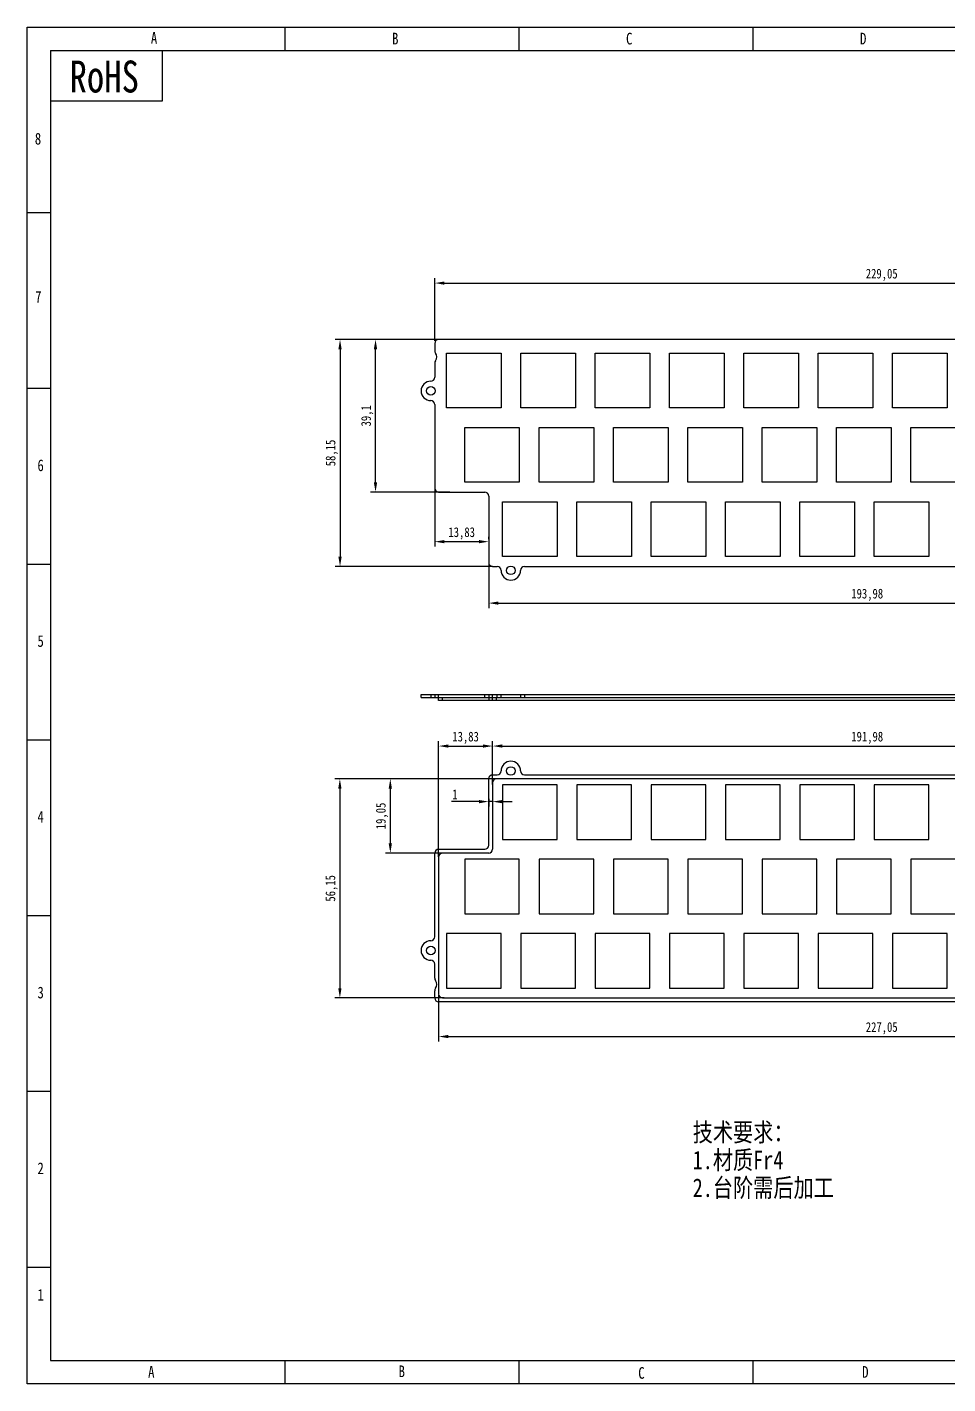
# Model space of a CAD drawing. Header units: inches. Extents: x -656 to -164, y -682 to -335.
# Drawn here: x -656 to -420.1, y -682.3 to -334.7 of the extents above; entities that cross this region are included whole.
import ezdxf

# ---------------------------------------------------------------- set-up
doc = ezdxf.new("R2010")
doc.units = ezdxf.units.IN
doc.header["$LTSCALE"] = 1.21
doc.header["$MEASUREMENT"] = 0
doc.header["$PDMODE"] = 3
doc.header["$PDSIZE"] = 0.3125
doc.layers.get('0').update_dxf_attribs({"linetype": 'CONTINUOUS'})
doc.layers.get('Defpoints').update_dxf_attribs({"linetype": 'CONTINUOUS'})
doc.layers.add('尺寸', color=3, linetype='CONTINUOUS')
doc.layers.add('文字', color=3, linetype='CONTINUOUS')
doc.styles.get("Standard").update_dxf_attribs({"font": 'txt', "width": 0.8})
doc.dimstyles.new('Annotative', dxfattribs={"dimscale": 0, "dimtxt": 2.5, "dimasz": 2.5, "dimexe": 1.25, "dimexo": 0.625, "dimtad": 1, "dimtxsty": 'Standard', "dimcen": 2.5, "dimazin": 2, "dimtfac": 1, "dimtmove": 0, "dimatfit": 3, "dimfxl": 1, "dimarcsym": 0})

# ---------------------------------------------------------------- blocks, each defined once
blk = doc.blocks.new('*D1')
at = {"layer": 'Defpoints', "color": 0, "transparency": 16777216}
for p in [(-322.48, -400.29), (-551.53, -415.75), (-322.48, -416.75)]:
    blk.add_point(p, dxfattribs=at)
at = {"layer": '尺寸', "color": 0, "lineweight": -2, "transparency": 16777216}
for p, q in [((-551.53, -415.12), (-551.53, -399.04)), ((-322.48, -416.12), (-322.48, -399.04)), ((-549.03, -400.29), (-324.98, -400.29))]:
    blk.add_line(p, q, dxfattribs=at)
at = {"layer": '尺寸', "color": 0, "transparency": 16777216}
for points in [[(-549.03, -399.88), (-549.03, -400.71), (-551.53, -400.29)], [(-324.98, -399.88), (-324.98, -400.71), (-322.48, -400.29)]]:
    blk.add_solid(points, dxfattribs=at)
at = {"layer": '尺寸', "color": 0, "transparency": 16777216, "insert": (-437, -398.18), "char_height": 2.5, "attachment_point": 5}
blk.add_mtext('229,05', dxfattribs=at)
blk = doc.blocks.new('*D2')
at = {"layer": 'Defpoints', "color": 0, "transparency": 16777216}
for p in [(-537.7, -467.88), (-343.73, -469.13), (-343.73, -482.29)]:
    blk.add_point(p, dxfattribs=at)
at = {"layer": '尺寸', "color": 0, "lineweight": -2, "transparency": 16777216}
for p, q in [((-537.7, -468.51), (-537.7, -483.54)), ((-343.73, -469.76), (-343.73, -483.54)), ((-535.2, -482.29), (-346.23, -482.29))]:
    blk.add_line(p, q, dxfattribs=at)
at = {"layer": '尺寸', "color": 0, "transparency": 16777216}
for points in [[(-535.2, -481.87), (-535.2, -482.7), (-537.7, -482.29)], [(-346.23, -481.87), (-346.23, -482.7), (-343.73, -482.29)]]:
    blk.add_solid(points, dxfattribs=at)
at = {"layer": '尺寸', "color": 0, "transparency": 16777216, "insert": (-440.72, -480.17), "char_height": 2.5, "attachment_point": 5}
blk.add_mtext('193,98', dxfattribs=at)
blk = doc.blocks.new('*D3')
at = {"layer": 'Defpoints', "color": 0, "transparency": 16777216}
for p in [(-547.83, -414.75), (-575.79, -472.9), (-536.11, -472.9)]:
    blk.add_point(p, dxfattribs=at)
at = {"layer": '尺寸', "color": 0, "lineweight": -2, "transparency": 16777216}
for p, q in [((-548.45, -414.75), (-577.04, -414.75)), ((-575.79, -417.25), (-575.79, -470.4)), ((-536.74, -472.9), (-577.04, -472.9))]:
    blk.add_line(p, q, dxfattribs=at)
at = {"layer": '尺寸', "color": 0, "transparency": 16777216}
for points in [[(-576.21, -417.25), (-575.37, -417.25), (-575.79, -414.75)], [(-576.21, -470.4), (-575.37, -470.4), (-575.79, -472.9)]]:
    blk.add_solid(points, dxfattribs=at)
at = {"layer": '尺寸', "color": 0, "transparency": 16777216, "insert": (-577.9, -443.82), "char_height": 2.5, "attachment_point": 5, "rotation": 90}
blk.add_mtext('58,15', dxfattribs=at)
blk = doc.blocks.new('*D4')
at = {"layer": 'Defpoints', "color": 0, "transparency": 16777216}
for p in [(-566.7, -414.75), (-548.45, -414.75), (-547.05, -453.85)]:
    blk.add_point(p, dxfattribs=at)
at = {"layer": '尺寸', "color": 0, "lineweight": -2, "transparency": 16777216}
for p, q in [((-549.08, -414.75), (-567.95, -414.75)), ((-566.7, -451.35), (-566.7, -417.25)), ((-547.67, -453.85), (-567.95, -453.85))]:
    blk.add_line(p, q, dxfattribs=at)
at = {"layer": '尺寸', "color": 0, "transparency": 16777216}
for points in [[(-567.12, -417.25), (-566.28, -417.25), (-566.7, -414.75)], [(-567.12, -451.35), (-566.28, -451.35), (-566.7, -453.85)]]:
    blk.add_solid(points, dxfattribs=at)
at = {"layer": '尺寸', "color": 0, "transparency": 16777216, "insert": (-568.81, -434.3), "char_height": 2.5, "attachment_point": 5, "rotation": 90}
blk.add_mtext('39,1', dxfattribs=at)
blk = doc.blocks.new('*D10')
at = {"layer": 'Defpoints', "color": 0, "transparency": 16777216}
for p in [(-537.7, -531.82), (-536.7, -531.82), (-536.7, -533.15)]:
    blk.add_point(p, dxfattribs=at)
at = {"layer": '尺寸', "color": 0, "lineweight": -2, "transparency": 16777216}
for p, q in [((-540.2, -533.15), (-547.21, -533.15)), ((-537.7, -532.44), (-537.7, -534.4)), ((-536.7, -533.15), (-537.7, -533.15)), ((-536.7, -532.44), (-536.7, -534.4)), ((-534.2, -533.15), (-531.7, -533.15))]:
    blk.add_line(p, q, dxfattribs=at)
at = {"layer": '尺寸', "color": 0, "transparency": 16777216}
for points in [[(-540.2, -532.73), (-540.2, -533.57), (-537.7, -533.15)], [(-534.2, -532.73), (-534.2, -533.57), (-536.7, -533.15)]]:
    blk.add_solid(points, dxfattribs=at)
at = {"layer": '尺寸', "color": 0, "transparency": 16777216, "insert": (-546.35, -531.28), "char_height": 2.5, "attachment_point": 5}
blk.add_mtext('1', dxfattribs=at)
blk = doc.blocks.new('*D15')
at = {"layer": 'Defpoints', "color": 0, "transparency": 16777216}
for p in [(-344.73, -518.91), (-536.7, -529.42), (-344.73, -529.73)]:
    blk.add_point(p, dxfattribs=at)
at = {"layer": '尺寸', "color": 0, "lineweight": -2, "transparency": 16777216}
for p, q in [((-536.7, -528.79), (-536.7, -517.66)), ((-344.73, -529.11), (-344.73, -517.66)), ((-534.2, -518.91), (-347.23, -518.91))]:
    blk.add_line(p, q, dxfattribs=at)
at = {"layer": '尺寸', "color": 0, "transparency": 16777216}
for points in [[(-534.2, -518.49), (-534.2, -519.33), (-536.7, -518.91)], [(-347.23, -518.49), (-347.23, -519.33), (-344.73, -518.91)]]:
    blk.add_solid(points, dxfattribs=at)
at = {"layer": '尺寸', "color": 0, "transparency": 16777216, "insert": (-440.72, -516.8), "char_height": 2.5, "attachment_point": 5}
blk.add_mtext('191,98', dxfattribs=at)
blk = doc.blocks.new('*D16')
at = {"layer": 'Defpoints', "color": 0, "transparency": 16777216}
for p in [(-323.48, -580.5), (-550.53, -582.07), (-323.48, -593.34)]:
    blk.add_point(p, dxfattribs=at)
at = {"layer": '尺寸', "color": 0, "lineweight": -2, "transparency": 16777216}
for p, q in [((-550.53, -582.7), (-550.53, -594.59)), ((-323.48, -581.12), (-323.48, -594.59)), ((-548.03, -593.34), (-325.98, -593.34))]:
    blk.add_line(p, q, dxfattribs=at)
at = {"layer": '尺寸', "color": 0, "transparency": 16777216}
for points in [[(-548.03, -592.92), (-548.03, -593.76), (-550.53, -593.34)], [(-325.98, -592.92), (-325.98, -593.76), (-323.48, -593.34)]]:
    blk.add_solid(points, dxfattribs=at)
at = {"layer": '尺寸', "color": 0, "transparency": 16777216, "insert": (-437, -591.23), "char_height": 2.5, "attachment_point": 5}
blk.add_mtext('227,05', dxfattribs=at)
blk = doc.blocks.new('*D17')
at = {"layer": 'Defpoints', "color": 0, "transparency": 16777216}
for p in [(-535.01, -527.3), (-575.83, -583.45), (-548.48, -583.45)]:
    blk.add_point(p, dxfattribs=at)
at = {"layer": '尺寸', "color": 0, "lineweight": -2, "transparency": 16777216}
for p, q in [((-535.63, -527.3), (-577.08, -527.3)), ((-575.83, -529.8), (-575.83, -580.95)), ((-549.1, -583.45), (-577.08, -583.45))]:
    blk.add_line(p, q, dxfattribs=at)
at = {"layer": '尺寸', "color": 0, "transparency": 16777216}
for points in [[(-576.25, -529.8), (-575.41, -529.8), (-575.83, -527.3)], [(-576.25, -580.95), (-575.41, -580.95), (-575.83, -583.45)]]:
    blk.add_solid(points, dxfattribs=at)
at = {"layer": '尺寸', "color": 0, "transparency": 16777216, "insert": (-577.94, -555.37), "char_height": 2.5, "attachment_point": 5, "rotation": 90}
blk.add_mtext('56,15', dxfattribs=at)
blk = doc.blocks.new('*D18')
at = {"layer": 'Defpoints', "color": 0, "transparency": 16777216}
for p in [(-562.9, -527.3), (-532.77, -527.3), (-546.07, -546.35)]:
    blk.add_point(p, dxfattribs=at)
at = {"layer": '尺寸', "color": 0, "lineweight": -2, "transparency": 16777216}
for p, q in [((-533.39, -527.3), (-564.15, -527.3)), ((-562.9, -543.85), (-562.9, -529.8)), ((-546.7, -546.35), (-564.15, -546.35))]:
    blk.add_line(p, q, dxfattribs=at)
at = {"layer": '尺寸', "color": 0, "transparency": 16777216}
for points in [[(-563.32, -529.8), (-562.49, -529.8), (-562.9, -527.3)], [(-563.32, -543.85), (-562.49, -543.85), (-562.9, -546.35)]]:
    blk.add_solid(points, dxfattribs=at)
at = {"layer": '尺寸', "color": 0, "transparency": 16777216, "insert": (-565.02, -536.82), "char_height": 2.5, "attachment_point": 5, "rotation": 90}
blk.add_mtext('19,05', dxfattribs=at)
blk = doc.blocks.new('*D23')
at = {"layer": 'Defpoints', "color": 0, "transparency": 16777216}
for p in [(-536.7, -518.91), (-536.7, -528.79), (-550.53, -547.9)]:
    blk.add_point(p, dxfattribs=at)
at = {"layer": '尺寸', "color": 0, "lineweight": -2, "transparency": 16777216}
for p, q in [((-550.53, -547.28), (-550.53, -517.66)), ((-536.7, -528.17), (-536.7, -517.66)), ((-548.03, -518.91), (-539.2, -518.91))]:
    blk.add_line(p, q, dxfattribs=at)
at = {"layer": '尺寸', "color": 0, "transparency": 16777216}
for points in [[(-548.03, -518.49), (-548.03, -519.33), (-550.53, -518.91)], [(-539.2, -518.49), (-539.2, -519.33), (-536.7, -518.91)]]:
    blk.add_solid(points, dxfattribs=at)
at = {"layer": '尺寸', "color": 0, "transparency": 16777216, "insert": (-543.62, -516.8), "char_height": 2.5, "attachment_point": 5}
blk.add_mtext('13,83', dxfattribs=at)
blk = doc.blocks.new('*D27')
at = {"layer": 'Defpoints', "color": 0, "transparency": 16777216}
for p in [(-551.53, -450.81), (-537.7, -466.54), (-537.7, -466.54)]:
    blk.add_point(p, dxfattribs=at)
at = {"layer": '尺寸', "color": 0, "lineweight": -2, "transparency": 16777216}
for p, q in [((-551.53, -451.44), (-551.53, -467.79)), ((-537.7, -465.92), (-537.7, -465.29)), ((-549.03, -466.54), (-540.2, -466.54))]:
    blk.add_line(p, q, dxfattribs=at)
at = {"layer": '尺寸', "color": 0, "transparency": 16777216}
for points in [[(-549.03, -466.12), (-549.03, -466.96), (-551.53, -466.54)], [(-540.2, -466.12), (-540.2, -466.96), (-537.7, -466.54)]]:
    blk.add_solid(points, dxfattribs=at)
at = {"layer": '尺寸', "color": 0, "transparency": 16777216, "insert": (-544.62, -464.43), "char_height": 2.5, "attachment_point": 5}
blk.add_mtext('13,83', dxfattribs=at)

msp = doc.modelspace()

# ---------------------------------------------------------------- linework, layer by layer
at = {"color": 0}
for p, q in [((-655.956, -682.329), (-655.956, -334.712)), ((-655.956, -334.712), (-164.326, -334.712)), ((-589.962, -334.712), (-589.962, -340.707)), ((-530.014, -334.712), (-530.014, -340.707)), ((-470.065, -334.712), (-470.065, -340.707)), ((-649.961, -340.707), (-649.961, -676.334)), ((-649.961, -340.707), (-170.321, -340.707)), ((-621.28, -353.606), (-621.28, -340.707)), ((-649.961, -353.606), (-621.28, -353.606)), ((-655.956, -382.221), (-649.961, -382.221)), ((-655.956, -427.247), (-649.961, -427.247)), ((-655.956, -472.276), (-649.961, -472.276)), ((-655.956, -517.306), (-649.961, -517.306)), ((-655.956, -562.335), (-649.961, -562.335)), ((-655.956, -607.364), (-649.961, -607.364)), ((-655.956, -652.393), (-649.961, -652.393)), ((-649.961, -676.334), (-473.953, -676.334)), ((-589.962, -676.334), (-589.962, -682.329)), ((-530.014, -676.334), (-530.014, -682.329)), ((-473.953, -676.334), (-210.342, -676.334)), ((-470.065, -676.334), (-470.065, -682.329)), ((-470.065, -682.329), (-655.956, -682.329)), ((-230.27, -682.329), (-470.065, -682.329))]:
    msp.add_line(p, q, dxfattribs=at)
at = {"color": 7, "linetype": 'Continuous'}
for p, q in [((-551.529, -415.746), (-551.529, -417.603)), ((-329.489, -414.746), (-550.529, -414.746)), ((-548.529, -432.271), (-548.529, -418.271)), ((-548.529, -418.271), (-534.529, -418.271)), ((-534.529, -418.271), (-534.529, -432.271)), ((-529.479, -432.271), (-529.479, -418.271)), ((-529.479, -418.271), (-515.479, -418.271)), ((-515.479, -418.271), (-515.479, -432.271)), ((-510.429, -432.271), (-510.429, -418.271)), ((-510.429, -418.271), (-496.429, -418.271)), ((-496.429, -418.271), (-496.429, -432.271)), ((-491.379, -432.271), (-491.379, -418.271)), ((-491.379, -418.271), (-477.379, -418.271)), ((-477.379, -418.271), (-477.379, -432.271)), ((-472.329, -432.271), (-472.329, -418.271)), ((-472.329, -418.271), (-458.329, -418.271)), ((-458.329, -418.271), (-458.329, -432.271)), ((-453.279, -432.271), (-453.279, -418.271)), ((-453.279, -418.271), (-439.279, -418.271)), ((-439.279, -418.271), (-439.279, -432.271)), ((-434.229, -432.271), (-434.229, -418.271)), ((-434.229, -418.271), (-420.229, -418.271)), ((-420.229, -418.271), (-420.229, -432.271)), ((-551.529, -420.838), (-551.529, -424.415)), ((-551.529, -431.415), (-551.529, -452.846)), ((-534.529, -432.271), (-548.529, -432.271)), ((-515.479, -432.271), (-529.479, -432.271)), ((-496.429, -432.271), (-510.429, -432.271)), ((-477.379, -432.271), (-491.379, -432.271)), ((-458.329, -432.271), (-472.329, -432.271)), ((-439.279, -432.271), (-453.279, -432.271)), ((-420.229, -432.271), (-434.229, -432.271)), ((-543.849, -451.321), (-543.849, -437.321)), ((-543.849, -437.321), (-529.849, -437.321)), ((-529.849, -437.321), (-529.849, -451.321)), ((-524.799, -451.321), (-524.799, -437.321)), ((-524.799, -437.321), (-510.799, -437.321)), ((-510.799, -437.321), (-510.799, -451.321)), ((-505.749, -451.321), (-505.749, -437.321)), ((-505.749, -437.321), (-491.749, -437.321)), ((-491.749, -437.321), (-491.749, -451.321)), ((-486.699, -451.321), (-486.699, -437.321)), ((-486.699, -437.321), (-472.699, -437.321)), ((-472.699, -437.321), (-472.699, -451.321)), ((-467.649, -451.321), (-467.649, -437.321)), ((-467.649, -437.321), (-453.649, -437.321)), ((-453.649, -437.321), (-453.649, -451.321)), ((-448.599, -451.321), (-448.599, -437.321)), ((-448.599, -437.321), (-434.599, -437.321)), ((-434.599, -437.321), (-434.599, -451.321)), ((-429.549, -451.321), (-429.549, -437.321)), ((-429.549, -437.321), (-415.549, -437.321)), ((-529.849, -451.321), (-543.849, -451.321)), ((-510.799, -451.321), (-524.799, -451.321)), ((-491.749, -451.321), (-505.749, -451.321)), ((-472.699, -451.321), (-486.699, -451.321)), ((-453.649, -451.321), (-467.649, -451.321)), ((-434.599, -451.321), (-448.599, -451.321)), ((-415.549, -451.321), (-429.549, -451.321)), ((-550.529, -453.846), (-538.704, -453.846)), ((-537.704, -454.846), (-537.704, -471.896)), ((-534.179, -470.371), (-534.179, -456.371)), ((-534.179, -456.371), (-520.179, -456.371)), ((-520.179, -456.371), (-520.179, -470.371)), ((-515.129, -470.371), (-515.129, -456.371)), ((-515.129, -456.371), (-501.129, -456.371)), ((-501.129, -456.371), (-501.129, -470.371)), ((-496.079, -470.371), (-496.079, -456.371)), ((-496.079, -456.371), (-482.079, -456.371)), ((-482.079, -456.371), (-482.079, -470.371)), ((-477.029, -470.371), (-477.029, -456.371)), ((-477.029, -456.371), (-463.029, -456.371)), ((-463.029, -456.371), (-463.029, -470.371)), ((-457.979, -470.371), (-457.979, -456.371)), ((-457.979, -456.371), (-443.979, -456.371)), ((-443.979, -456.371), (-443.979, -470.371)), ((-438.929, -470.371), (-438.929, -456.371)), ((-438.929, -456.371), (-424.929, -456.371)), ((-424.929, -456.371), (-424.929, -470.371)), ((-520.179, -470.371), (-534.179, -470.371)), ((-501.129, -470.371), (-515.129, -470.371)), ((-482.079, -470.371), (-496.079, -470.371)), ((-463.029, -470.371), (-477.029, -470.371)), ((-443.979, -470.371), (-457.979, -470.371)), ((-424.929, -470.371), (-438.929, -470.371)), ((-536.704, -472.896), (-535.524, -472.896)), ((-528.524, -472.896), (-344.729, -472.896)), ((-555.029, -506.454), (-555.029, -505.704)), ((-555.029, -505.704), (-319.434, -505.704)), ((-555.029, -506.454), (-319.434, -506.454)), ((-552.529, -505.704), (-552.529, -506.454)), ((-551.529, -505.704), (-551.529, -506.454)), ((-550.529, -507.204), (-550.529, -505.704)), ((-323.479, -507.204), (-550.529, -507.204)), ((-549.529, -507.204), (-549.529, -506.454)), ((-538.704, -506.454), (-538.704, -505.704)), ((-537.704, -505.704), (-537.704, -507.204)), ((-536.704, -507.204), (-536.704, -505.704)), ((-535.704, -507.204), (-535.704, -506.454)), ((-535.524, -506.454), (-535.524, -505.704)), ((-534.524, -506.454), (-534.524, -505.704)), ((-529.524, -505.704), (-529.524, -506.454)), ((-528.524, -505.704), (-528.524, -506.454)), ((-537.704, -544.347), (-537.704, -527.297)), ((-536.704, -526.297), (-535.524, -526.297)), ((-536.704, -528.297), (-536.704, -545.347)), ((-345.729, -527.297), (-535.704, -527.297)), ((-528.524, -526.297), (-344.729, -526.297)), ((-534.179, -528.822), (-534.179, -542.822)), ((-520.179, -528.822), (-534.179, -528.822)), ((-520.179, -542.822), (-520.179, -528.822)), ((-515.129, -528.822), (-515.129, -542.822)), ((-501.129, -528.822), (-515.129, -528.822)), ((-501.129, -542.822), (-501.129, -528.822)), ((-496.079, -528.822), (-496.079, -542.822)), ((-482.079, -528.822), (-496.079, -528.822)), ((-482.079, -542.822), (-482.079, -528.822)), ((-477.029, -528.822), (-477.029, -542.822)), ((-463.029, -528.822), (-477.029, -528.822)), ((-463.029, -542.822), (-463.029, -528.822)), ((-457.979, -528.822), (-457.979, -542.822)), ((-443.979, -528.822), (-457.979, -528.822)), ((-443.979, -542.822), (-443.979, -528.822)), ((-438.929, -528.822), (-438.929, -542.822)), ((-424.929, -528.822), (-438.929, -528.822)), ((-424.929, -542.822), (-424.929, -528.822)), ((-550.529, -545.347), (-538.704, -545.347)), ((-534.179, -542.822), (-520.179, -542.822)), ((-515.129, -542.822), (-501.129, -542.822)), ((-496.079, -542.822), (-482.079, -542.822)), ((-477.029, -542.822), (-463.029, -542.822)), ((-457.979, -542.822), (-443.979, -542.822)), ((-438.929, -542.822), (-424.929, -542.822)), ((-551.529, -567.779), (-551.529, -546.347)), ((-550.529, -547.347), (-550.529, -582.447)), ((-537.704, -546.347), (-549.529, -546.347)), ((-543.849, -547.872), (-543.849, -561.872)), ((-529.849, -547.872), (-543.849, -547.872)), ((-529.849, -561.872), (-529.849, -547.872)), ((-524.799, -547.872), (-524.799, -561.872)), ((-510.799, -547.872), (-524.799, -547.872)), ((-510.799, -561.872), (-510.799, -547.872)), ((-505.749, -547.872), (-505.749, -561.872)), ((-491.749, -547.872), (-505.749, -547.872)), ((-491.749, -561.872), (-491.749, -547.872)), ((-486.699, -547.872), (-486.699, -561.872)), ((-472.699, -547.872), (-486.699, -547.872)), ((-472.699, -561.872), (-472.699, -547.872)), ((-467.649, -547.872), (-467.649, -561.872)), ((-453.649, -547.872), (-467.649, -547.872)), ((-453.649, -561.872), (-453.649, -547.872)), ((-448.599, -547.872), (-448.599, -561.872)), ((-434.599, -547.872), (-448.599, -547.872)), ((-434.599, -561.872), (-434.599, -547.872)), ((-429.549, -547.872), (-429.549, -561.872)), ((-415.549, -547.872), (-429.549, -547.872)), ((-543.849, -561.872), (-529.849, -561.872)), ((-524.799, -561.872), (-510.799, -561.872)), ((-505.749, -561.872), (-491.749, -561.872)), ((-486.699, -561.872), (-472.699, -561.872)), ((-467.649, -561.872), (-453.649, -561.872)), ((-448.599, -561.872), (-434.599, -561.872)), ((-429.549, -561.872), (-415.549, -561.872)), ((-548.529, -566.922), (-548.529, -580.922)), ((-534.529, -566.922), (-548.529, -566.922)), ((-534.529, -580.922), (-534.529, -566.922)), ((-529.479, -566.922), (-529.479, -580.922)), ((-515.479, -566.922), (-529.479, -566.922)), ((-515.479, -580.922), (-515.479, -566.922)), ((-510.429, -566.922), (-510.429, -580.922)), ((-496.429, -566.922), (-510.429, -566.922)), ((-496.429, -580.922), (-496.429, -566.922)), ((-491.379, -566.922), (-491.379, -580.922)), ((-477.379, -566.922), (-491.379, -566.922)), ((-477.379, -580.922), (-477.379, -566.922)), ((-472.329, -566.922), (-472.329, -580.922)), ((-458.329, -566.922), (-472.329, -566.922)), ((-458.329, -580.922), (-458.329, -566.922)), ((-453.279, -566.922), (-453.279, -580.922)), ((-439.279, -566.922), (-453.279, -566.922)), ((-439.279, -580.922), (-439.279, -566.922)), ((-434.229, -566.922), (-434.229, -580.922)), ((-420.229, -566.922), (-434.229, -566.922)), ((-420.229, -580.922), (-420.229, -566.922)), ((-551.529, -578.355), (-551.529, -574.779)), ((-551.529, -583.447), (-551.529, -581.591)), ((-549.529, -583.447), (-331.489, -583.447)), ((-548.529, -580.922), (-534.529, -580.922)), ((-529.479, -580.922), (-515.479, -580.922)), ((-510.429, -580.922), (-496.429, -580.922)), ((-491.379, -580.922), (-477.379, -580.922)), ((-472.329, -580.922), (-458.329, -580.922)), ((-453.279, -580.922), (-439.279, -580.922)), ((-434.229, -580.922), (-420.229, -580.922)), ((-329.489, -584.447), (-550.529, -584.447))]:
    msp.add_line(p, q, dxfattribs=at)
for centre in [(-552.529, -427.915), (-532.024, -473.896), (-532.024, -525.297), (-552.529, -571.279)]:
    msp.add_circle(centre, 1.1, dxfattribs=at)
for centre, radius, start, end in [((-550.529, -415.746), 1, 90, 180), ((-550.529, -417.603), 1, 180, 218.47455), ((-550.529, -420.838), 1, 141.52545, 180), ((-552.564, -419.22), 1.6, 321.52545, 38.47455), ((-552.529, -427.915), 2.5, 90, 270), ((-552.529, -424.415), 1, 270, 0), ((-552.529, -431.415), 1, 0, 90), ((-550.529, -452.846), 1, 180, 270), ((-538.704, -454.846), 1, 0, 90), ((-536.704, -471.896), 1, 180, 270), ((-535.524, -473.896), 1, 0, 90), ((-532.024, -473.896), 2.5, 180, 0), ((-528.524, -473.896), 1, 90, 180), ((-532.024, -525.297), 2.5, 0, 180), ((-536.704, -527.297), 1, 90, 180), ((-535.704, -528.297), 1, 90, 180), ((-535.524, -525.297), 1, 270, 0), ((-528.524, -525.297), 1, 180, 270), ((-550.529, -546.347), 1, 90, 180), ((-538.704, -544.347), 1, 270, 0), ((-537.704, -545.347), 1, 270, 0), ((-549.529, -547.347), 1, 90, 180), ((-552.529, -571.279), 2.5, 90, 270), ((-552.529, -567.779), 1, 270, 0), ((-552.529, -574.779), 1, 0, 90), ((-550.529, -578.355), 1, 180, 218.47455), ((-552.564, -579.973), 1.6, 321.52545, 38.47455), ((-550.529, -581.591), 1, 141.52545, 180), ((-550.529, -583.447), 1, 180, 270), ((-549.529, -582.447), 1, 180, 270)]:
    msp.add_arc(centre, radius, start, end, dxfattribs=at)

# ---------------------------------------------------------------- texts
at = {"color": 0, "width": 0.8}
for s, height, p in [('A', 2.997, (-624.254, -338.989)), ('B', 2.997, (-562.46, -339.157)), ('C', 2.997, (-502.511, -339.157)), ('D', 2.997, (-442.562, -339.157)), ('8', 2.997, (-653.986, -364.796)), ('7', 2.997, (-653.897, -405.302)), ('6', 2.997, (-653.311, -448.473)), ('5', 2.997, (-653.311, -493.502)), ('4', 2.997, (-653.311, -538.531)), ('3', 2.997, (-653.311, -583.56)), ('2', 2.997, (-653.311, -628.59)), ('1 ', 2.9974, (-653.311, -661.009)), ('A', 2.997, (-624.964, -680.727)), ('B', 2.997, (-560.795, -680.612)), ('D ', 2.9974, (-442.008, -680.78)), ('C', 2.997, (-499.377, -681.027))]:
    msp.add_text(s, height=height, dxfattribs=at).set_placement(p)
at = {"color": 0, "linetype": 'Continuous', "lineweight": 9, "insert": (-485.425, -615.488), "char_height": 4.73525, "width": 148.83508, "attachment_point": 1, "line_spacing_factor": 0.9}
msp.add_mtext('{\\fSimSun|b0|i0|c134|p2;技术要求：\\P\\fSimSun|b0|i0|c0|p2;1.\\fSimSun|b0|i0|c134|p2;材质Fr4\\P\\fSimSun|b0|i0|c0|p2;2.\\fSimSun|b0|i0|c134|p2;台阶需后加工\\fSimSun|b0|i0|c0|p2;\\P} ', dxfattribs=at)
at = {"layer": '文字', "color": 0, "ltscale": 0.18, "insert": (-645.099, -343.278), "char_height": 8.17074, "width": 116.2566, "attachment_point": 1}
msp.add_mtext('{\\fSimSun|b0|i0|c0|p2;RoHS}', dxfattribs=at)

# ---------------------------------------------------------------- dimensions: what is measured, and where the dimension line sits
at = {"layer": '尺寸'}
for base, p1, p2, picture, middle in [((-322.479, -400.294), (-551.529, -415.746), (-322.479, -416.746), '*D1', (-437.004, -398.181)), ((-537.70360071, -466.540885653), (-551.52860071, -450.814600706), (-537.70360071, -466.540885653), '*D27', (-544.61610071, -464.427790415)), ((-343.72860071, -482.28639747), (-537.70360071, -467.88389167), (-343.72860071, -469.133442038), '*D2', (-440.71610071, -480.173302232)), ((-536.70360071, -518.910523563), (-550.52860071, -547.901769967), (-536.70360071, -528.793075138), '*D23', (-543.61610071, -516.797428325)), ((-344.72860071, -518.910523563), (-536.70360071, -529.418075138), (-344.72860071, -529.734044676), '*D15', (-440.71610071, -516.797428325)), ((-323.479, -593.339), (-550.529, -582.075), (-323.479, -580.497), '*D16', (-437.004, -591.226))]:
    dim = msp.add_linear_dim(base=base, p1=p1, p2=p2, dimstyle='Annotative', dxfattribs=at)
    dim.commit()
    dim.dimension.update_dxf_attribs({"geometry": picture, "text_midpoint": middle})
for base, p1, p2, picture, middle in [((-575.791, -472.896), (-547.825, -414.746), (-536.114, -472.896), '*D3', (-577.904, -443.821)), ((-566.7, -414.746), (-547.048, -453.846), (-548.45, -414.746), '*D4', (-568.813, -434.296)), ((-575.831, -583.447), (-535.01, -527.297), (-548.475, -583.447), '*D17', (-577.944, -555.372)), ((-562.905, -527.297), (-546.071, -546.347), (-532.769, -527.297), '*D18', (-565.018, -536.822))]:
    dim = msp.add_linear_dim(base=base, p1=p1, p2=p2, angle=90, dimstyle='Annotative', dxfattribs=at)
    dim.commit()
    dim.dimension.update_dxf_attribs({"geometry": picture, "text_midpoint": middle})
dim = msp.add_linear_dim(base=(-536.704, -533.152), p1=(-537.704, -531.819), p2=(-536.704, -531.819), dimstyle='Annotative', dxfattribs=at)
dim.commit()
dim.dimension.update_dxf_attribs({"geometry": '*D10', "text_midpoint": (-546.349, -533.152), "dimtype": 160})

doc.saveas('drawing.dxf')
